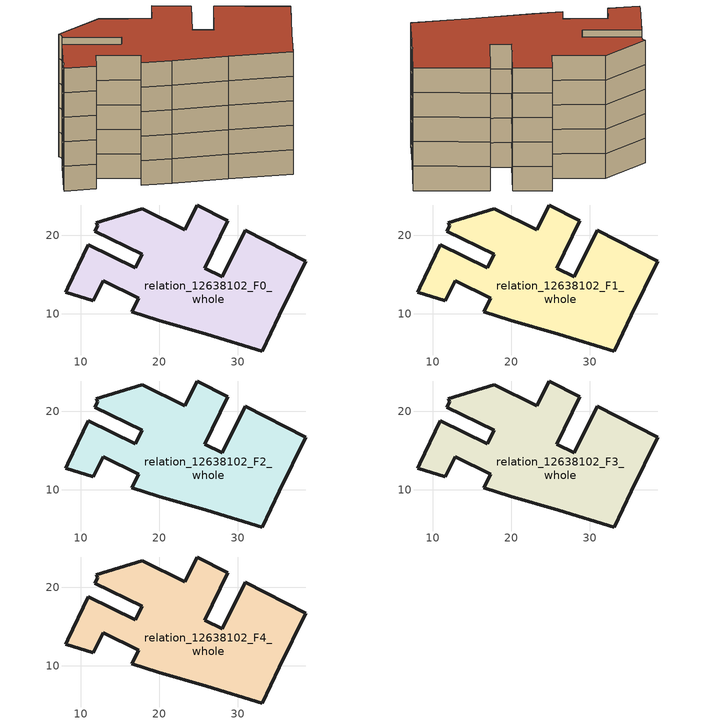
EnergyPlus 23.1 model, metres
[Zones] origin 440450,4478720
relation_12638102_F0_whole
 floor ground (EU_floor_Construction): 38.64,16.7 35.26,9.8 33.1,5.26 26.01,7.38 19.87,9.2 16.5,10.23 17.39,12 12.84,14.23 11.59,11.69 8.06,12.75 8.31,13.32 10.94,18.79 16.92,15.86 17.82,17.58 11.78,20.5 12.11,21.19 11.94,21.59 17.81,23.36 23.25,20.72 24.81,23.86 28.73,21.83 25.79,15.81 28.03,14.73 30.95,20.67 z0
 wall outside (EU_wall_Construction): 17.81,23.36 11.94,21.59 12.11,21.19 11.78,20.5 17.82,17.58 16.92,15.86 10.94,18.79 8.31,13.32 8.06,12.75 11.59,11.69 12.84,14.23 17.39,12 16.5,10.23 19.87,9.2 26.01,7.38 33.1,5.26 35.26,9.8 38.64,16.7 30.95,20.67 28.03,14.73 25.79,15.81 28.73,21.83 24.81,23.86 23.25,20.72 17.81,23.36 z0:3
relation_12638102_F1_whole
 floor to relation_12638102_F0_whole (EU_floor_Construction): 38.64,16.7 35.26,9.8 33.1,5.26 26.01,7.38 19.87,9.2 16.5,10.23 17.39,12 12.84,14.23 11.59,11.69 8.06,12.75 8.31,13.32 10.94,18.79 16.92,15.86 17.82,17.58 11.78,20.5 12.11,21.19 11.94,21.59 17.81,23.36 23.25,20.72 24.81,23.86 28.73,21.83 25.79,15.81 28.03,14.73 30.95,20.67 z3
 wall outside (EU_wall_Construction): 17.81,23.36 11.94,21.59 12.11,21.19 11.78,20.5 17.82,17.58 16.92,15.86 10.94,18.79 8.31,13.32 8.06,12.75 11.59,11.69 12.84,14.23 17.39,12 16.5,10.23 19.87,9.2 26.01,7.38 33.1,5.26 35.26,9.8 38.64,16.7 30.95,20.67 28.03,14.73 25.79,15.81 28.73,21.83 24.81,23.86 23.25,20.72 17.81,23.36 z3:6
relation_12638102_F2_whole
 floor to relation_12638102_F1_whole (EU_floor_Construction): 38.64,16.7 35.26,9.8 33.1,5.26 26.01,7.38 19.87,9.2 16.5,10.23 17.39,12 12.84,14.23 11.59,11.69 8.06,12.75 8.31,13.32 10.94,18.79 16.92,15.86 17.82,17.58 11.78,20.5 12.11,21.19 11.94,21.59 17.81,23.36 23.25,20.72 24.81,23.86 28.73,21.83 25.79,15.81 28.03,14.73 30.95,20.67 z6
 wall outside (EU_wall_Construction): 17.81,23.36 11.94,21.59 12.11,21.19 11.78,20.5 17.82,17.58 16.92,15.86 10.94,18.79 8.31,13.32 8.06,12.75 11.59,11.69 12.84,14.23 17.39,12 16.5,10.23 19.87,9.2 26.01,7.38 33.1,5.26 35.26,9.8 38.64,16.7 30.95,20.67 28.03,14.73 25.79,15.81 28.73,21.83 24.81,23.86 23.25,20.72 17.81,23.36 z6:9
relation_12638102_F3_whole
 floor to relation_12638102_F2_whole (EU_floor_Construction): 38.64,16.7 35.26,9.8 33.1,5.26 26.01,7.38 19.87,9.2 16.5,10.23 17.39,12 12.84,14.23 11.59,11.69 8.06,12.75 8.31,13.32 10.94,18.79 16.92,15.86 17.82,17.58 11.78,20.5 12.11,21.19 11.94,21.59 17.81,23.36 23.25,20.72 24.81,23.86 28.73,21.83 25.79,15.81 28.03,14.73 30.95,20.67 z9
 wall outside (EU_wall_Construction): 17.81,23.36 11.94,21.59 12.11,21.19 11.78,20.5 17.82,17.58 16.92,15.86 10.94,18.79 8.31,13.32 8.06,12.75 11.59,11.69 12.84,14.23 17.39,12 16.5,10.23 19.87,9.2 26.01,7.38 33.1,5.26 35.26,9.8 38.64,16.7 30.95,20.67 28.03,14.73 25.79,15.81 28.73,21.83 24.81,23.86 23.25,20.72 17.81,23.36 z9:12
relation_12638102_F4_whole
 floor to relation_12638102_F3_whole (EU_floor_Construction): 38.64,16.7 35.26,9.8 33.1,5.26 26.01,7.38 19.87,9.2 16.5,10.23 17.39,12 12.84,14.23 11.59,11.69 8.06,12.75 8.31,13.32 10.94,18.79 16.92,15.86 17.82,17.58 11.78,20.5 12.11,21.19 11.94,21.59 17.81,23.36 23.25,20.72 24.81,23.86 28.73,21.83 25.79,15.81 28.03,14.73 30.95,20.67 z12
 wall outside (EU_wall_Construction): 17.81,23.36 11.94,21.59 12.11,21.19 11.78,20.5 17.82,17.58 16.92,15.86 10.94,18.79 8.31,13.32 8.06,12.75 11.59,11.69 12.84,14.23 17.39,12 16.5,10.23 19.87,9.2 26.01,7.38 33.1,5.26 35.26,9.8 38.64,16.7 30.95,20.67 28.03,14.73 25.79,15.81 28.73,21.83 24.81,23.86 23.25,20.72 17.81,23.36 z12:15
 roof outside (EU_roof_Construction): 33.1,5.26 35.26,9.8 38.64,16.7 30.95,20.67 28.03,14.73 25.79,15.81 28.73,21.83 24.81,23.86 23.25,20.72 17.81,23.36 11.94,21.59 12.11,21.19 11.78,20.5 17.82,17.58 16.92,15.86 10.94,18.79 8.31,13.32 8.06,12.75 11.59,11.69 12.84,14.23 17.39,12 16.5,10.23 19.87,9.2 26.01,7.38 z15
[Building]
EU S2 Campaign: North Axis=0; Terrain=City; Solar Distribution=FullExterior
[Site:Location]
Madrid: Latitude=40.5; Longitude=-3.5; Time Zone=1; Elevation=609
[SizingPeriod:WeatherFileDays]
AnnualSizingPeriod: Begin Month=1; Begin Day of Month=1; End Month=12; End Day of Month=31; Day of Week for Start Day=Monday; Use Weather File Daylight Saving Period=No; Use Weather File Rain and Snow Indicators=No
[MATERIAL]
EU_InternalMass_Material: Roughness=MediumRough; Thickness=0.1; Conductivity=1; Density=1800; Specific Heat=900; Thermal Absorptance=0.9; Solar Absorptance=0.7; Visible Absorptance=0.7
[MATERIAL:NOMASS] Roughness=MediumRough; Thermal Absorptance=0.9; Solar Absorptance=0.7; Visible Absorptance=0.7
Name | Thermal Resistance
EU_wall_NoMass | 0.419739
EU_roof_NoMass | 0.352165
EU_floor_NoMass | 0.608284
[CONSTRUCTION]
EU_wall_Construction: EU_wall_NoMass
EU_roof_Construction: EU_roof_NoMass
EU_floor_Construction: EU_floor_NoMass
EU_InternalMass_Construction: EU_InternalMass_Material
[ZONE] Type=1; Multiplier=1; Ceiling Height=autocalculate; Volume=912.665; Floor Area=autocalculate; Part of Total Floor Area=Yes
relation_12638102_F0_whole; relation_12638102_F1_whole; relation_12638102_F2_whole; relation_12638102_F3_whole; relation_12638102_F4_whole
[INTERNALMASS] Construction=EU_InternalMass_Construction; Surface Area=293.423
Name | Zone or ZoneList
relation_12638102_F0_whole_EU_InternalMass | relation_12638102_F0_whole
relation_12638102_F1_whole_EU_InternalMass | relation_12638102_F1_whole
relation_12638102_F2_whole_EU_InternalMass | relation_12638102_F2_whole
relation_12638102_F3_whole_EU_InternalMass | relation_12638102_F3_whole
relation_12638102_F4_whole_EU_InternalMass | relation_12638102_F4_whole
[OTHEREQUIPMENT] Fuel Type=Electricity; Design Level Calculation Method=Watts/Area; Power per Zone Floor Area=1; Fraction Latent=0; Fraction Radiant=0; Fraction Lost=0; Carbon Dioxide Generation Rate=0; EndUse Subcategory=EU_Step8_InternalGains
Name | Zone or ZoneList or Space or SpaceList | Schedule
EU_Step8_InternalGain_relation_12638102_F0_whole_f000 | relation_12638102_F0_whole | EU_Step8_GainSchedule_relation_12638102_F0_whole_f000
EU_Step8_InternalGain_relation_12638102_F1_whole_f000 | relation_12638102_F1_whole | EU_Step8_GainSchedule_relation_12638102_F1_whole_f000
EU_Step8_InternalGain_relation_12638102_F2_whole_f000 | relation_12638102_F2_whole | EU_Step8_GainSchedule_relation_12638102_F2_whole_f000
EU_Step8_InternalGain_relation_12638102_F3_whole_f000 | relation_12638102_F3_whole | EU_Step8_GainSchedule_relation_12638102_F3_whole_f000
EU_Step8_InternalGain_relation_12638102_F4_whole_f000 | relation_12638102_F4_whole | EU_Step8_GainSchedule_relation_12638102_F4_whole_f000
[ZONEVENTILATION:DESIGNFLOWRATE] Schedule=EU_AlwaysOn; Design Flow Rate Calculation Method=AirChanges/Hour; Air Changes per Hour=0.703302; Ventilation Type=Natural; Fan Pressure Rise=0; Fan Total Efficiency=1; Constant Term Coefficient=1; Temperature Term Coefficient=0; Velocity Term Coefficient=0; Velocity Squared Term Coefficient=0; Minimum Indoor Temperature=-100; Maximum Indoor Temperature=100; Delta Temperature=-100; Minimum Outdoor Temperature=-100; Maximum Outdoor Temperature=100; Maximum Wind Speed=40
Name | Zone or ZoneList or Space or SpaceList
EU_ConstantAir_relation_12638102_F0_whole | relation_12638102_F0_whole
EU_ConstantAir_relation_12638102_F1_whole | relation_12638102_F1_whole
EU_ConstantAir_relation_12638102_F2_whole | relation_12638102_F2_whole
EU_ConstantAir_relation_12638102_F3_whole | relation_12638102_F3_whole
EU_ConstantAir_relation_12638102_F4_whole | relation_12638102_F4_whole
[HVACTEMPLATE:THERMOSTAT] Constant Heating Setpoint=20; Constant Cooling Setpoint=50
EU_HeatOnly_relation_12638102_F0_whole; EU_HeatOnly_relation_12638102_F1_whole; EU_HeatOnly_relation_12638102_F2_whole; EU_HeatOnly_relation_12638102_F3_whole; EU_HeatOnly_relation_12638102_F4_whole
[HVACTEMPLATE:ZONE:IDEALLOADSAIRSYSTEM] System Availability Schedule=EU_AlwaysOn; Maximum Heating Supply Air Temperature=50; Minimum Cooling Supply Air Temperature=13; Maximum Heating Supply Air Humidity Ratio=0.0156; Minimum Cooling Supply Air Humidity Ratio=0.0077; Heating Limit=NoLimit; Cooling Limit=NoLimit; Heating Availability Schedule=EU_AlwaysOn; Cooling Availability Schedule=EU_CoolingOff; Dehumidification Control Type=ConstantSensibleHeatRatio; Cooling Sensible Heat Ratio=0.7; Dehumidification Setpoint=60; Humidification Control Type=None; Humidification Setpoint=30; Outdoor Air Method=None; Outdoor Air Flow Rate per Person=0.00944; Outdoor Air Flow Rate per Zone Floor Area=0; Outdoor Air Flow Rate per Zone=0; Demand Controlled Ventilation Type=None; Outdoor Air Economizer Type=NoEconomizer; Heat Recovery Type=None; Sensible Heat Recovery Effectiveness=0.7; Latent Heat Recovery Effectiveness=0.65
Name | Template Thermostat
relation_12638102_F0_whole | EU_HeatOnly_relation_12638102_F0_whole
relation_12638102_F1_whole | EU_HeatOnly_relation_12638102_F1_whole
relation_12638102_F2_whole | EU_HeatOnly_relation_12638102_F2_whole
relation_12638102_F3_whole | EU_HeatOnly_relation_12638102_F3_whole
relation_12638102_F4_whole | EU_HeatOnly_relation_12638102_F4_whole
[SIZING:ZONE] Zone Cooling Design Supply Air Temperature Input Method=SupplyAirTemperature; Zone Cooling Design Supply Air Temperature=13; Zone Heating Design Supply Air Temperature Input Method=SupplyAirTemperature; Zone Heating Design Supply Air Temperature=50; Zone Cooling Design Supply Air Humidity Ratio=0.008; Zone Heating Design Supply Air Humidity Ratio=0.008; Cooling Design Air Flow Method=DesignDay; Cooling Design Air Flow Rate=0; Cooling Minimum Air Flow per Zone Floor Area=0.000762; Cooling Minimum Air Flow=0; Cooling Minimum Air Flow Fraction=0.2; Heating Design Air Flow Method=DesignDay; Heating Design Air Flow Rate=0; Heating Maximum Air Flow per Zone Floor Area=0.002032; Heating Maximum Air Flow=0.141576; Heating Maximum Air Flow Fraction=0.3; Account for Dedicated Outdoor Air System=No; Dedicated Outdoor Air System Control Strategy=NeutralSupplyAir; Dedicated Outdoor Air Low Setpoint Temperature for Design=autosize; Dedicated Outdoor Air High Setpoint Temperature for Design=autosize; Zone Load Sizing Method=Sensible Load Only No Latent Load; Zone Latent Cooling Design Supply Air Humidity Ratio Input Method=HumidityRatioDifference; Zone Cooling Design Supply Air Humidity Ratio Difference=0.005; Zone Latent Heating Design Supply Air Humidity Ratio Input Method=HumidityRatioDifference; Zone Humidification Design Supply Air Humidity Ratio Difference=0.005
relation_12638102_F0_whole; relation_12638102_F1_whole; relation_12638102_F2_whole; relation_12638102_F3_whole; relation_12638102_F4_whole
[SCHEDULE:CONSTANT]
Name | Hourly Value
EU_AlwaysOn | 1
EU_CoolingOff | 0
[SCHEDULE:FILE] Column Number=1; Rows to Skip at Top=0; Number of Hours of Data=8760; Column Separator=Comma; Interpolate to Timestep=No; Minutes per Item=60; Adjust Schedule for Daylight Savings=Yes
Name | File
EU_Step8_GainSchedule_relation_12638102_F0_whole_f000 | C:\Users\o_iseri\Desktop\OpenUBEM\openubem\outputs\eu_evidence\EU-04\s3\s3_campaign\ES-MAD-BERRUGUETE\relation_12638102\relation_12638102_F0_whole_f000_gain.csv
EU_Step8_GainSchedule_relation_12638102_F1_whole_f000 | C:\Users\o_iseri\Desktop\OpenUBEM\openubem\outputs\eu_evidence\EU-04\s3\s3_campaign\ES-MAD-BERRUGUETE\relation_12638102\relation_12638102_F1_whole_f000_gain.csv
EU_Step8_GainSchedule_relation_12638102_F2_whole_f000 | C:\Users\o_iseri\Desktop\OpenUBEM\openubem\outputs\eu_evidence\EU-04\s3\s3_campaign\ES-MAD-BERRUGUETE\relation_12638102\relation_12638102_F2_whole_f000_gain.csv
EU_Step8_GainSchedule_relation_12638102_F3_whole_f000 | C:\Users\o_iseri\Desktop\OpenUBEM\openubem\outputs\eu_evidence\EU-04\s3\s3_campaign\ES-MAD-BERRUGUETE\relation_12638102\relation_12638102_F3_whole_f000_gain.csv
EU_Step8_GainSchedule_relation_12638102_F4_whole_f000 | C:\Users\o_iseri\Desktop\OpenUBEM\openubem\outputs\eu_evidence\EU-04\s3\s3_campaign\ES-MAD-BERRUGUETE\relation_12638102\relation_12638102_F4_whole_f000_gain.csv
